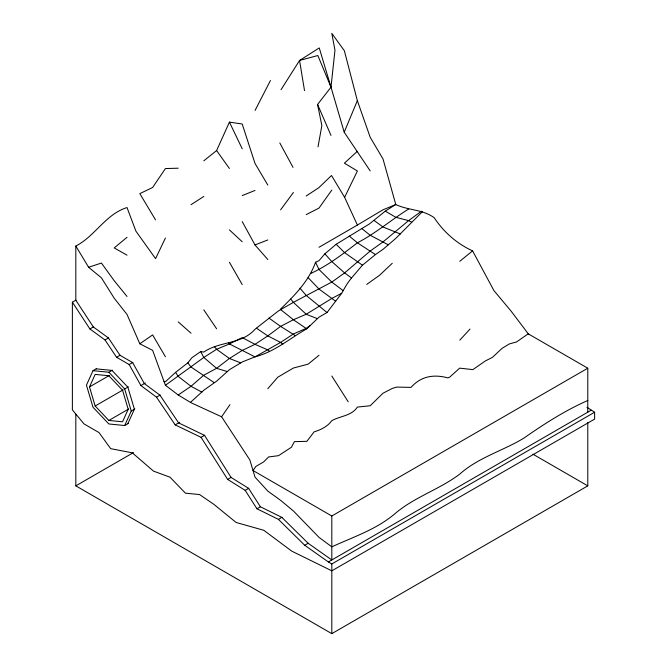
<?xml version="1.0" encoding="UTF-8"?>
<svg xmlns="http://www.w3.org/2000/svg" width="667" height="667" viewBox="0 0 667 667"><rect width="100%" height="100%" fill="white"/><g stroke="black" fill="none" stroke-linecap="round" stroke-linejoin="round"><path stroke-width="1" d="M370.202 170.927L344.214 132.233L330.999 87.169L334.967 50.192L331.807 33.35L344.347 50.717L357.345 100.642L370.202 137.285L383 158.913L395.798 204.552C408.271 210.48 422.77 209.296 434.2 217.725C443.755 232.099 456.845 243.688 472.595 250.867L493.913 290.579L510.989 310.989L528.914 334.676M318.017 146.823L321.844 125.629L317.575 104.452L330.999 87.169L319.251 47.932L299.55 60.464L281.024 89.712M422.353 211.714L395.798 238.386L383 249.35L375.454 254.569L362.448 265.183L351.542 277.964A102.443 73.954 -0.8 0 0 345.339 286.81L341.687 293.28L327.03 312.523L319.001 317.15L306.728 328.839L293.405 319.743L280.307 309.313C294.389 295.664 308.888 281.115 315.549 262.239L319.001 260.664L324.871 253.844L336.176 244.264L369.551 223.854L385.293 211.139L395.356 204.736M344.214 132.233L357.345 100.642M203.81 160.814L216.608 150.559L229.415 122.119L242.213 124.012L255.011 163.432L267.809 185.067M96.615 368.584L93.005 370.669L86.452 385.167L93.005 407.245L108.846 423.962L124.687 425.529L128.297 423.453M89.495 386.927L95.164 374.395L108.846 375.754L122.536 390.203L128.197 409.271L122.536 421.802L108.846 420.452L95.164 406.003L89.495 386.927L109.346 375.463M124.687 425.529L131.249 411.03L134.859 408.946M127.831 423.712L134.392 409.213L127.831 387.135L111.998 370.418L96.156 368.851M165.416 238.044L155.561 258.638L135.926 231.174L127.022 207.554C105.686 214.124 95.156 236.11 75.821 246.056L75.821 300.208L93.347 326.972L108.454 337.969L120.018 355.294L132.625 362.573L144.339 383.575L159.955 395.172L178.631 422.895L204.527 435.351L231.065 477.414L248.599 488.352L260.397 506.778L281.849 517.375L308.162 543.28L331.807 559.963L331.807 516L587.785 368.209L587.785 412.173M319.001 247.29L357.404 225.046L344.606 197.315L357.404 171.01L344.397 163.157L357.354 151.326M255.077 110.405L270.443 80.507M587.785 400.5C564.974 410.547 544.155 423.954 523.787 438.177C502.826 450.9 478.381 457.462 459.796 474.062C439.811 489.261 415.166 496.748 395.798 512.965C377.222 529.164 353.768 536.752 331.807 546.848L319.001 537.36L293.405 510.972L280.607 500.333L267.809 491.087L255.011 477.105L249.85 459.947L221.602 416.783L229.973 404.636M331.807 190.087L319.001 208.071L306.203 214.649M163.99 381.391L165.416 381.724L175.579 372.361L187.819 362.865L191.879 357.737L200.709 351.584L203.81 352.068C219.518 341.062 241.662 344.614 255.011 329.248L278.339 310.997L293.405 302.351L331.807 282.074L344.606 272.92L370.202 251.025L383 241.938L408.596 220.619L421.394 211.231M280.607 209.863L293.405 192.48M267.809 388.669L277.78 377.214L293.405 368.034L308.129 364.157L319.001 355.261M459.796 340.153L470.01 329.064M190.42 402.384L203.81 390.237L216.608 381.165L229.415 369.701L242.213 361.981L255.236 356.753C274.612 351.859 289.728 338.436 306.728 328.839M392.279 263.282L379.481 275.338L366.683 284.434M127.022 237.294L114.215 247.916L127.022 255.178M459.796 261.306L472.595 250.867M310.022 325.679L306.203 328.381L293.405 333.959L280.607 342.421L255.236 356.753M75.821 246.056L88.619 267.275L101.417 277.822L114.215 298.232L127.022 314.432L139.82 343.78L152.618 334.917L165.416 356.778M139.82 343.78L152.618 350.333L165.416 385.276L203.81 357.462L216.608 349.283L229.415 343.947L242.213 337.594M165.416 385.276L178.214 394.981L191.012 386.293L203.81 375.171L216.608 368.334L229.415 358.479L242.213 350.442L255.011 344.33L267.809 335.893L280.607 326.371L293.405 319.743L306.203 314.257L331.807 298.457L341.696 293.263M306.161 195.998L318.801 187.719L331.516 175.513L344.606 197.315M191.012 204.702L203.81 196.44M408.596 209.038C391.229 219.852 375.671 233.35 357.404 242.788C342.663 254.194 327.689 265.749 310.639 273.512M357.404 225.046L383 209.797L395.798 204.552M586.927 407.254L594.622 412.231L594.622 419.101L331.832 570.827L291.729 551.125L263.832 530.307L236.093 522.461L213.849 504.335L199.558 494.547L185.459 493.188L170.018 477.197L153.518 471.127L132.316 452.835L110.689 448.666L99.016 432.583L84 423.912L72.378 409.863L72.378 302.201L75.98 300.125M72.378 302.201L89.903 328.956L93.497 326.88M89.903 328.956L105.019 339.962L108.613 337.877M105.019 339.962L116.575 357.279L120.177 355.203M93.005 370.669L108.846 372.236L112.456 370.152M116.575 357.279L129.181 364.557L132.783 362.481M95.164 406.003L123.137 389.853M108.846 372.236L124.687 388.953L128.297 386.868M129.181 364.557L140.895 385.559L145.398 382.966M108.846 420.452L128.698 408.988M140.895 385.559L156.512 397.157L160.113 395.081M156.512 397.157L175.188 424.887L179.69 422.286M75.821 414.299L75.821 485.859L133.508 452.551M175.188 424.887L201.084 437.335L204.686 435.259M201.084 437.335L227.622 479.398L231.224 477.322M227.622 479.398L245.156 490.337L248.758 488.261M245.156 490.337L256.953 508.763L260.547 506.687M256.953 508.763L278.406 519.36L281.999 517.284M278.406 519.36L304.719 545.264L308.321 543.188M304.719 545.264L328.364 561.956L591.154 410.23M75.821 485.859L331.807 633.65L331.832 563.957L594.622 412.231M331.807 633.65L587.785 485.859L587.785 422.553M242.213 195.581L255.011 190.454M242.213 221.577L255.011 244.947L267.809 239.953M254.977 356.853L229.415 343.947L228.548 342.921M88.619 267.275L101.417 263.04L114.215 280.724L127.022 296.465M178.214 168.201L165.416 168.559L152.618 187.485L139.82 193.63L155.561 219.918M226.988 371.461L216.608 368.334L203.81 357.462L200.709 351.584M240.612 362.831L229.415 358.479L216.608 349.283L214.282 346.54M317.35 318.659L306.203 314.257L293.405 302.351L290.662 299.041M221.602 416.783L191.012 402.735L178.214 394.981M400.375 233.975L383 227.005L374.054 220.443M411.739 222.228L408.596 220.619L395.798 217.292L385.293 211.139M243.172 338.094L255.011 344.33L267.809 349.917L269.485 351.309M201.884 392.138L191.012 386.293L178.214 376.405L175.579 372.361M388.277 244.822L370.202 235.268L362.014 228.723M587.785 368.209L528.231 333.825L516.617 341.904L509.305 343.955L502.126 348.316L492.338 357.445L485.393 360.914L472.87 369.626L459.671 368.142L449.675 377.147L447.907 377.881C433.642 374.062 421.069 376.146 411.014 387.385L396.64 387.085L392.363 388.394L383 393.213L370.202 405.744L357.404 407.078C351.559 416 340.245 415.883 331.749 420.719C327.597 426.555 320.777 429.823 314.082 431.874L306.895 441.329L294.389 441.646L291.421 447.257L278.506 455.669L268.601 456.953L263.69 461.897L255.945 466.375L253.026 470.518L331.807 516M532.941 454.194L587.785 485.859M328.364 561.956L331.832 563.957M375.454 254.569L357.404 242.788L349.191 236.043M256.537 328.231L267.809 335.893L280.607 342.421L282.8 344.305M362.448 265.183L344.606 252.668L336.176 244.264M268.934 318.067L280.607 326.371L295.223 335.576M214.074 382.575L191.012 367L187.819 362.865M335.676 301.259L319.001 289.036L308.121 277.647M351.542 277.964L344.606 272.92L331.807 261.589L324.871 253.844M343.23 290.704L331.807 282.074L319.001 269.501L315.549 262.239M327.03 312.523L306.203 295.431L299.958 288.161M178.214 321.861L191.012 333.192M229.415 229.89L242.213 241.771M255.011 244.947L267.809 259.538M216.608 150.559L229.415 168.493M203.81 309.847L216.608 328.781M331.807 376.046L348.207 401.784M229.415 262.248L242.213 284.584M279.807 142.963L293.021 167.384M229.415 122.119L242.213 148.783M317.575 104.452L330.999 135.409M330.999 87.169L317.851 55.519L299.55 60.464L304.519 90.637M124.687 388.953L131.249 411.03"/></g></svg>
